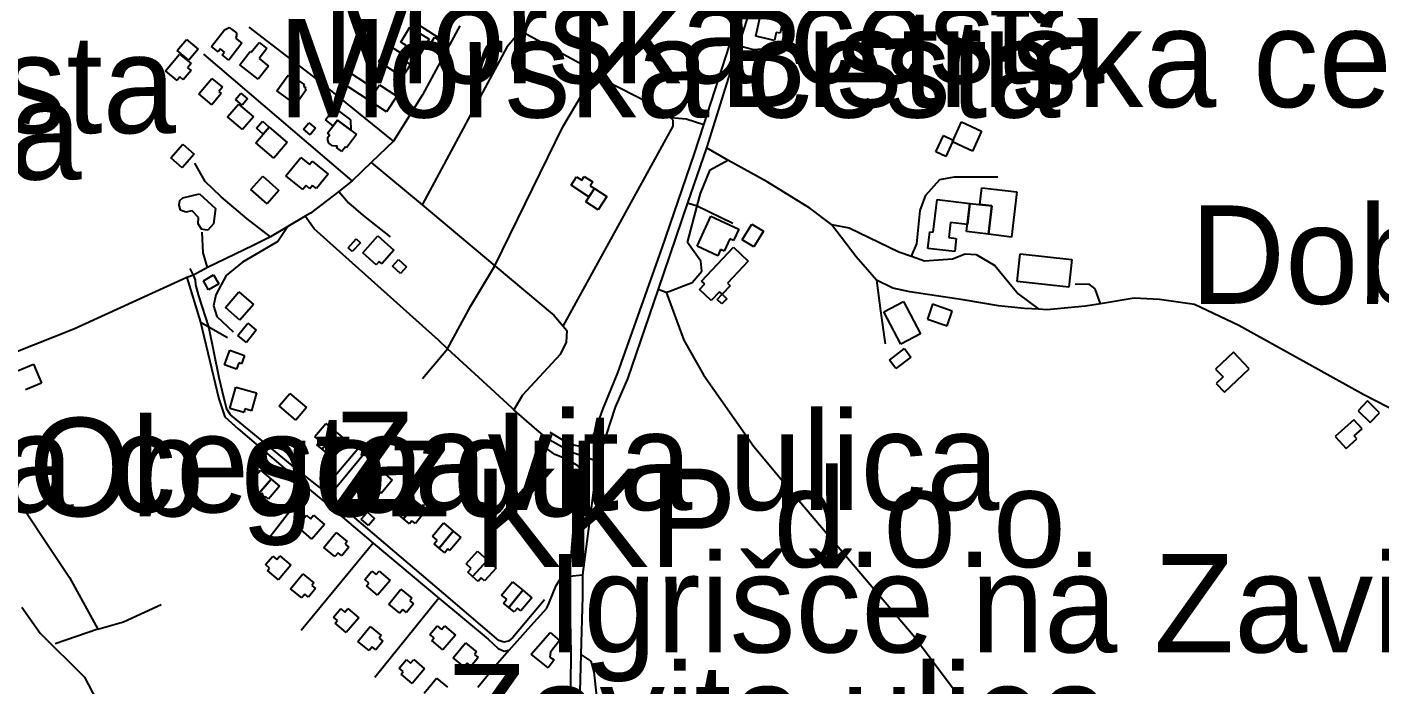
# Model space of a CAD drawing. Extents: x -8864 to 13231, y -7697 to 8949.
# Drawn here: x -4125 to -3272, y -3890 to -3476 of the extents above; entities that cross this region are included whole.
import ezdxf

# ---------------------------------------------------------------- set-up
doc = ezdxf.new("R2010")
doc.units = 0
for name, color, linetype in [('OSM_BUILDING_BARN', 9, 'CONTINUOUS'), ('OSM_BUILDING_GARAGE', 9, 'CONTINUOUS'), ('OSM_BUILDING_HOUSE', 9, 'CONTINUOUS'), ('OSM_BUILDING_ROOF', 9, 'CONTINUOUS'), ('OSM_BUILDING_YES', 9, 'CONTINUOUS'), ('OSM_HIGHWAY_CONSTRUCTION', 8, 'CONTINUOUS'), ('OSM_HIGHWAY_FOOTWAY', 8, 'CONTINUOUS'), ('OSM_HIGHWAY_PATH', 8, 'CONTINUOUS'), ('OSM_HIGHWAY_RESIDENTIAL', 8, 'CONTINUOUS'), ('OSM_HIGHWAY_SECONDARY', 8, 'CONTINUOUS'), ('OSM_HIGHWAY_SERVICE', 8, 'CONTINUOUS'), ('OSM_HIGHWAY_TRACK', 8, 'CONTINUOUS'), ('OSM_HIGHWAY_UNCLASSIFIED', 8, 'CONTINUOUS'), ('OSM_LABELS', 8, 'CONTINUOUS'), ('OSM_LEISURE_PLAYGROUND', 3, 'CONTINUOUS'), ('OSM_WATERWAY_DITCH', 4, 'CONTINUOUS')]:
    doc.layers.add(name, color=color, linetype=linetype)

msp = doc.modelspace()

# ---------------------------------------------------------------- linework, layer by layer
at = {"layer": 'OSM_BUILDING_BARN'}
for p, q in [((-3927.121412, -3510.446073), (-3922.688027, -3503.674302)), ((-3922.688027, -3503.674302), (-3905.061685, -3515.205216)), ((-3909.49507, -3521.988107), (-3927.121412, -3510.446073)), ((-3905.061685, -3515.205216), (-3909.49507, -3521.988107)), ((-3937.090785, -3534.275146), (-3931.309774, -3526.558218)), ((-3931.309774, -3526.558218), (-3921.225546, -3534.130593)), ((-3932.190325, -3537.955698), (-3937.090785, -3534.275146)), ((-3929.518043, -3534.386341), (-3932.190325, -3537.955698)), ((-3921.011151, -3540.780049), (-3929.518043, -3534.386341)), ((-3921.225546, -3534.130593), (-3921.011151, -3540.780049)), ((-3541.71555, -3548.052197), (-3535.965167, -3535.520529)), ((-3535.965167, -3535.520529), (-3523.30054, -3541.336024)), ((-3529.050924, -3553.878812), (-3541.71555, -3548.052197)), ((-3523.30054, -3541.336024), (-3529.050924, -3553.878812)), ((-3524.48737, -3587.604233), (-3523.239285, -3576.985117)), ((-3523.239285, -3576.985117), (-3501.057046, -3579.598198)), ((-3501.057046, -3579.598198), (-3504.418456, -3608.097458)), ((-3553.775276, -3605.084075), (-3551.332703, -3584.435177)), ((-3551.332703, -3584.435177), (-3530.7278, -3586.870346)), ((-3530.7278, -3586.870346), (-3532.305135, -3600.224857)), ((-3516.876344, -3588.504912), (-3524.48737, -3587.604233)), ((-3518.989667, -3606.373936), (-3516.876344, -3588.504912)), ((-3542.856438, -3598.979474), (-3543.974356, -3608.453281)), ((-3532.305135, -3600.224857), (-3542.856438, -3598.979474)), ((-3557.236226, -3615.302889), (-3555.995797, -3604.828327)), ((-3555.995797, -3604.828327), (-3553.775276, -3605.084075)), ((-3504.418456, -3608.097458), (-3518.989667, -3606.373936)), ((-3540.27604, -3617.304398), (-3557.236226, -3615.302889)), ((-3543.974356, -3608.453281), (-3539.295948, -3608.998137)), ((-3539.295948, -3608.998137), (-3540.27604, -3617.304398)), ((-3500.865622, -3636.151938), (-3498.997322, -3618.749932)), ((-3498.997322, -3618.749932), (-3466.447548, -3622.241452)), ((-3466.447548, -3622.241452), (-3468.315848, -3639.643458)), ((-3468.315848, -3639.643458), (-3500.865622, -3636.151938))]:
    msp.add_line(p, q, dxfattribs=at)
at = {"layer": 'OSM_BUILDING_GARAGE'}
for p, q in [((-4030.452204, -3490.531062), (-4024.579309, -3483.470184)), ((-4024.579309, -3483.470184), (-4017.266904, -3489.574785)), ((-4023.139799, -3496.624544), (-4030.452204, -3490.531062)), ((-4017.266904, -3489.574785), (-4023.139799, -3496.624544)), ((-3993.821266, -3521.365415), (-3990.413915, -3517.384637)), ((-3989.632904, -3524.957011), (-3993.821266, -3521.365415)), ((-3990.413915, -3517.384637), (-3986.225553, -3520.976233)), ((-3986.225553, -3520.976233), (-3989.632904, -3524.957011)), ((-3980.559396, -3539.479069), (-3976.822795, -3535.120227)), ((-3976.248523, -3543.17074), (-3980.559396, -3539.479069)), ((-3976.822795, -3535.120227), (-3972.511922, -3538.800779)), ((-3972.511922, -3538.800779), (-3976.248523, -3543.17074)), ((-3914.479756, -3785.964862), (-3910.628301, -3781.561543)), ((-3909.962145, -3789.912282), (-3914.479756, -3785.964862)), ((-3910.628301, -3781.561543), (-3906.11069, -3785.508963)), ((-3906.11069, -3785.508963), (-3909.962145, -3789.912282))]:
    msp.add_line(p, q, dxfattribs=at)
at = {"layer": 'OSM_BUILDING_HOUSE'}
for p, q in [((-3665.574675, -3481.513153), (-3660.544047, -3458.762671)), ((-4008.951436, -3487.995817), (-4000.628311, -3477.365582)), ((-4000.628311, -3477.365582), (-3999.395539, -3476.75401)), ((-3999.395539, -3476.75401), (-3997.711006, -3475.908929)), ((-3997.711006, -3475.908929), (-3993.231679, -3479.411569)), ((-3993.231679, -3479.411569), (-3993.032598, -3481.746663)), ((-3889.594608, -3485.182586), (-3883.897823, -3475.87557)), ((-3883.897823, -3475.87557), (-3871.608389, -3483.392348)), ((-3652.871764, -3479.066865), (-3653.982025, -3484.081756)), ((-3650.337308, -3479.633959), (-3652.871764, -3479.066865)), ((-3649.181105, -3474.418917), (-3650.337308, -3479.633959)), ((-4004.724789, -3491.309426), (-4008.951436, -3487.995817)), ((-3989.747759, -3485.894233), (-3998.05557, -3496.513349)), ((-3993.032598, -3481.746663), (-3993.798295, -3482.714058)), ((-3993.798295, -3482.714058), (-3989.747759, -3485.894233)), ((-3983.88252, -3491.631892), (-3978.897834, -3485.349378)), ((-3978.897834, -3485.349378), (-3973.936118, -3489.285679)), ((-3903.537948, -3497.35843), (-3896.929984, -3487.250811)), ((-3896.929984, -3487.250811), (-3888.7064, -3492.643765)), ((-3886.148972, -3487.295289), (-3889.594608, -3485.182586)), ((-3886.968268, -3488.640748), (-3886.148972, -3487.295289)), ((-3882.856476, -3491.153753), (-3886.968268, -3488.640748)), ((-3871.608389, -3483.392348), (-3877.31283, -3492.710482)), ((-3653.982025, -3484.081756), (-3665.574675, -3481.513153)), ((-4037.841179, -3503.351837), (-4028.989723, -3492.721602)), ((-4028.989723, -3492.721602), (-4021.776859, -3498.737247)), ((-4003.277622, -3489.46359), (-4004.724789, -3491.309426)), ((-4000.743166, -3491.45398), (-4003.277622, -3489.46359)), ((-4002.175019, -3493.288696), (-4000.743166, -3491.45398)), ((-3998.05557, -3496.513349), (-4002.175019, -3493.288696)), ((-3990.98053, -3499.460014), (-3984.418508, -3491.198231)), ((-3984.418508, -3491.198231), (-3983.88252, -3491.631892)), ((-3973.936118, -3489.285679), (-3978.928462, -3495.568192)), ((-3978.928462, -3495.568192), (-3972.917741, -3500.349574)), ((-3888.537946, -3507.176942), (-3903.537948, -3497.35843)), ((-3888.7064, -3492.643765), (-3890.176538, -3494.889903)), ((-3890.176538, -3494.889903), (-3883.40012, -3499.32658)), ((-3882.03718, -3489.808295), (-3882.856476, -3491.153753)), ((-3877.31283, -3492.710482), (-3882.03718, -3489.808295)), ((-4030.635971, -3509.367482), (-4037.841179, -3503.351837)), ((-4021.815143, -3503.07385), (-4026.684975, -3508.922703)), ((-4021.776859, -3498.737247), (-4023.928467, -3501.31697)), ((-4023.928467, -3501.31697), (-4021.815143, -3503.07385)), ((-3979.479764, -3508.600237), (-3990.98053, -3499.460014)), ((-3972.917741, -3500.349574), (-3979.479764, -3508.600237)), ((-3967.603805, -3515.972461), (-3960.528766, -3505.976037)), ((-3960.528766, -3505.976037), (-3959.303651, -3506.854477)), ((-3883.40012, -3499.32658), (-3888.537946, -3507.176942)), ((-4028.798299, -3507.165823), (-4030.635971, -3509.367482)), ((-4026.684975, -3508.922703), (-4028.798299, -3507.165823)), ((-4016.975939, -3517.896133), (-4008.767669, -3508.033143)), ((-4008.767669, -3508.033143), (-4002.014222, -3513.659607)), ((-4002.014222, -3513.659607), (-4004.326627, -3516.42836)), ((-3959.303651, -3506.854477), (-3958.782977, -3506.120591)), ((-3958.782977, -3506.120591), (-3950.299056, -3512.136236)), ((-3950.299056, -3512.136236), (-3950.812073, -3512.870123)), ((-3950.812073, -3512.870123), (-3949.441475, -3513.837518)), ((-3949.441475, -3513.837518), (-3950.069347, -3514.727078)), ((-3905.061685, -3515.205216), (-3903.017274, -3512.091758)), ((-3903.017274, -3512.091758), (-3892.01421, -3519.28607)), ((-4008.760012, -3524.745741), (-4016.975939, -3517.896133)), ((-4002.848832, -3517.651504), (-4008.760012, -3524.745741)), ((-4004.326627, -3516.42836), (-4002.848832, -3517.651504)), ((-3956.508857, -3523.833942), (-3967.603805, -3515.972461)), ((-3955.934585, -3523.022219), (-3956.508857, -3523.833942)), ((-3955.107632, -3523.611552), (-3955.934585, -3523.022219)), ((-3949.234737, -3515.316411), (-3955.107632, -3523.611552)), ((-3950.069347, -3514.727078), (-3949.234737, -3515.316411)), ((-3909.49507, -3521.988107), (-3905.061685, -3515.205216)), ((-3898.492006, -3529.193538), (-3909.49507, -3521.988107)), ((-3892.01421, -3519.28607), (-3898.492006, -3529.193538)), ((-3998.790639, -3532.373713), (-3991.799826, -3524.223125)), ((-3991.799826, -3524.223125), (-3982.458324, -3532.229159)), ((-3989.44148, -3540.390867), (-3998.790639, -3532.373713)), ((-3982.458324, -3532.229159), (-3989.44148, -3540.390867)), ((-3976.248523, -3543.17074), (-3972.511922, -3538.800779)), ((-3972.511922, -3538.800779), (-3961.110696, -3548.563694)), ((-3935.674246, -3542.603646), (-3932.190325, -3537.955698)), ((-3932.190325, -3537.955698), (-3929.518043, -3534.386341)), ((-3929.518043, -3534.386341), (-3921.011151, -3540.780049)), ((-3980.949901, -3548.663769), (-3976.248523, -3543.17074)), ((-3961.110696, -3548.563694), (-3969.548675, -3558.426684)), ((-3934.280677, -3543.648878), (-3935.674246, -3542.603646)), ((-3935.528763, -3546.929129), (-3935.444537, -3545.205607)), ((-3934.862607, -3548.830562), (-3935.528763, -3546.929129)), ((-3935.444537, -3545.205607), (-3934.280677, -3543.648878)), ((-3917.404718, -3543.482086), (-3923.668119, -3551.843944)), ((-3921.011151, -3540.780049), (-3917.404718, -3543.482086)), ((-4034.571653, -3558.204294), (-4027.014225, -3549.597807)), ((-4019.847302, -3555.902559), (-4027.40473, -3564.509046)), ((-4027.014225, -3549.597807), (-4019.847302, -3555.902559)), ((-3969.548675, -3558.426684), (-3980.949901, -3548.663769)), ((-3932.603801, -3550.6208), (-3934.862607, -3548.830562)), ((-3930.498135, -3550.776473), (-3932.603801, -3550.6208)), ((-3929.426159, -3550.709756), (-3930.498135, -3550.776473)), ((-3930.015746, -3551.677152), (-3929.426159, -3550.709756)), ((-3926.677307, -3554.179038), (-3930.015746, -3551.677152)), ((-3924.479757, -3551.243492), (-3926.677307, -3554.179038)), ((-3923.668119, -3551.843944), (-3924.479757, -3551.243492)), ((-4027.40473, -3564.509046), (-4034.571653, -3558.204294)), ((-3961.960619, -3569.47946), (-3952.496606, -3557.915187)), ((-3952.496606, -3557.915187), (-3947.060158, -3562.362984)), ((-3947.060158, -3562.362984), (-3945.398596, -3560.339237)), ((-3945.398596, -3560.339237), (-3935.383281, -3568.545422)), ((-3983.989718, -3578.208261), (-3976.623714, -3569.735208)), ((-3976.623714, -3569.735208), (-3966.355719, -3578.67528)), ((-3951.371031, -3578.163783), (-3961.960619, -3569.47946)), ((-3935.383281, -3568.545422), (-3942.741628, -3577.529972)), ((-4026.8764, -3583.345467), (-4016.524178, -3580.765745)), ((-4016.524178, -3580.765745), (-4006.332753, -3590.039402)), ((-3973.721723, -3587.148334), (-3983.989718, -3578.208261)), ((-3966.355719, -3578.67528), (-3973.721723, -3587.148334)), ((-3949.288336, -3575.61742), (-3951.371031, -3578.163783)), ((-3946.838106, -3577.630048), (-3949.288336, -3575.61742)), ((-3945.153573, -3575.561822), (-3946.838106, -3577.630048)), ((-3942.741628, -3577.529972), (-3945.153573, -3575.561822)), ((-4029.380228, -3588.037893), (-4028.813613, -3585.124586)), ((-4028.41545, -3591.073514), (-4029.380228, -3588.037893)), ((-4028.813613, -3585.124586), (-4026.8764, -3583.345467)), ((-4025.015756, -3592.396734), (-4028.41545, -3591.073514)), ((-4006.332753, -3590.039402), (-4007.665065, -3599.802316)), ((-3532.833466, -3604.683773), (-3530.7278, -3586.870346)), ((-3530.7278, -3586.870346), (-3516.876344, -3588.504912)), ((-3516.876344, -3588.504912), (-3518.98201, -3606.318339)), ((-4021.06476, -3591.573892), (-4025.015756, -3592.396734)), ((-4017.083137, -3595.832657), (-4021.06476, -3591.573892)), ((-4017.374102, -3599.780077), (-4017.083137, -3595.832657)), ((-4015.145924, -3603.093686), (-4017.374102, -3599.780077)), ((-4007.665065, -3599.802316), (-4011.103044, -3603.805334)), ((-4012.825862, -3603.505107), (-4015.145924, -3603.093686)), ((-4011.103044, -3603.805334), (-4012.825862, -3603.505107)), ((-3913.522635, -3617.938209), (-3903.943767, -3607.319093)), ((-3903.943767, -3607.319093), (-3893.85954, -3616.425958)), ((-3518.98201, -3606.318339), (-3532.833466, -3604.683773)), ((-3893.85954, -3616.425958), (-3901.547136, -3624.954609)), ((-3905.061685, -3625.5773), (-3913.522635, -3617.938209)), ((-3903.178071, -3623.486836), (-3905.061685, -3625.5773)), ((-3901.547136, -3624.954609), (-3903.178071, -3623.486836)), ((-4000.122951, -3652.486472), (-3991.577774, -3642.712438)), ((-3991.577774, -3642.712438), (-3982.488952, -3650.685115)), ((-3982.488952, -3650.685115), (-3991.026472, -3660.448029)), ((-3585.000394, -3655.310824), (-3572.626733, -3648.750323)), ((-3572.626733, -3648.750323), (-3561.845721, -3669.098994)), ((-3554.303607, -3650.496083), (-3557.473592, -3659.847577)), ((-3541.884003, -3654.72149), (-3554.303607, -3650.496083)), ((-3991.026472, -3660.448029), (-4000.122951, -3652.486472)), ((-3574.219382, -3675.659495), (-3585.000394, -3655.310824)), ((-3545.053988, -3664.072984), (-3541.884003, -3654.72149)), ((-3557.473592, -3659.847577), (-3545.053988, -3664.072984)), ((-3561.845721, -3669.098994), (-3574.219382, -3675.659495)), ((-4000.674253, -3688.591465), (-3997.366442, -3679.451242)), ((-3997.366442, -3679.451242), (-3988.116824, -3682.798209)), ((-3988.116824, -3682.798209), (-3990.015752, -3688.057729)), ((-3364.449068, -3680.574311), (-3375.750754, -3691.282382)), ((-3354.525637, -3691.071112), (-3364.449068, -3680.574311)), ((-4131.217912, -3692.461049), (-4121.156655, -3688.202283)), ((-4121.156655, -3688.202283), (-4116.126027, -3700.122379)), ((-3993.132139, -3691.32686), (-4000.674253, -3688.591465)), ((-3991.723256, -3687.435038), (-3993.132139, -3691.32686)), ((-3990.015752, -3688.057729), (-3991.723256, -3687.435038)), ((-3375.750754, -3691.282382), (-3371.080003, -3696.219437)), ((-3370.176481, -3705.882276), (-3354.525637, -3691.071112)), ((-4116.126027, -3700.122379), (-4126.187283, -3704.381145)), ((-3371.080003, -3696.219437), (-3375.421504, -3700.333649)), ((-3375.421504, -3700.333649), (-3370.176481, -3705.882276)), ((-3997.274559, -3716.167807), (-3993.476702, -3702.679862)), ((-3993.476702, -3702.679862), (-3980.459855, -3706.349295)), ((-3980.459855, -3706.349295), (-3983.637498, -3717.646699)), ((-3966.164295, -3714.599958), (-3959.403192, -3706.649521)), ((-3959.403192, -3706.649521), (-3949.027999, -3715.489518)), ((-3988.384818, -3718.669693), (-3997.274559, -3716.167807)), ((-3987.772261, -3716.490272), (-3988.384818, -3718.669693)), ((-3983.637498, -3717.646699), (-3987.772261, -3716.490272)), ((-3955.796759, -3723.439955), (-3966.164295, -3714.599958)), ((-3949.027999, -3715.489518), (-3955.796759, -3723.439955)), ((-3279.931448, -3711.442023), (-3285.949825, -3717.591102)), ((-3285.949825, -3717.591102), (-3278.392397, -3724.985565)), ((-3272.381677, -3718.836485), (-3279.931448, -3711.442023)), ((-3278.392397, -3724.985565), (-3272.381677, -3718.836485)), ((-3943.752348, -3733.914517), (-3936.830448, -3725.597137)), ((-3936.830448, -3725.597137), (-3930.28374, -3731.056808)), ((-3288.599136, -3723.262043), (-3300.306641, -3733.781083)), ((-3283.407712, -3729.055299), (-3288.599136, -3723.262043)), ((-3940.43688, -3736.672151), (-3943.752348, -3733.914517)), ((-3930.28374, -3731.056808), (-3939.188794, -3741.75376)), ((-3939.188794, -3741.75376), (-3930.28374, -3731.056808)), ((-3924.694153, -3735.704756), (-3931.585424, -3743.988778)), ((-3930.28374, -3731.056808), (-3924.694153, -3735.704756)), ((-3300.306641, -3733.781083), (-3293.453654, -3741.420175)), ((-3293.453654, -3741.420175), (-3286.661923, -3735.315573)), ((-3288.323485, -3733.469738), (-3283.407712, -3729.055299)), ((-3286.661923, -3735.315573), (-3288.323485, -3733.469738)), ((-3942.427692, -3739.062842), (-3940.43688, -3736.672151)), ((-3939.188794, -3741.75376), (-3942.427692, -3739.062842)), ((-3935.704874, -3744.655947), (-3939.188794, -3741.75376)), ((-3933.691091, -3742.243017), (-3935.704874, -3744.655947)), ((-3931.585424, -3743.988778), (-3933.691091, -3742.243017)), ((-3913.98971, -3759.600545), (-3907.113752, -3751.283165)), ((-3907.113752, -3751.283165), (-3900.712527, -3756.576043)), ((-3985.038723, -3763.281097), (-3977.971341, -3754.985956)), ((-3971.309778, -3760.679136), (-3980.329687, -3771.276013)), ((-3980.329687, -3771.276013), (-3971.309778, -3760.679136)), ((-3977.971341, -3754.985956), (-3971.309778, -3760.679136)), ((-3971.309778, -3760.679136), (-3965.957557, -3765.238128)), ((-3910.6819, -3762.33594), (-3913.98971, -3759.600545)), ((-3900.712527, -3756.576043), (-3909.579296, -3767.306354)), ((-3909.579296, -3767.306354), (-3900.712527, -3756.576043)), ((-3894.939172, -3761.346306), (-3901.81513, -3769.674806)), ((-3900.712527, -3756.576043), (-3894.939172, -3761.346306)), ((-3981.700284, -3766.127687), (-3985.038723, -3763.281097)), ((-3983.660468, -3768.429422), (-3981.700284, -3766.127687)), ((-3980.329687, -3771.276013), (-3983.660468, -3768.429422)), ((-3965.957557, -3765.238128), (-3972.902427, -3773.388716)), ((-3912.680369, -3764.74887), (-3910.6819, -3762.33594)), ((-3909.579296, -3767.306354), (-3912.680369, -3764.74887)), ((-3905.934579, -3770.319736), (-3909.579296, -3767.306354)), ((-3903.951424, -3767.906806), (-3905.934579, -3770.319736)), ((-3901.81513, -3769.674806), (-3903.951424, -3767.906806)), ((-3892.542541, -3778.714953), (-3885.796752, -3770.375334)), ((-3885.796752, -3770.375334), (-3879.464439, -3775.50142)), ((-3977.006563, -3774.111483), (-3980.329687, -3771.276013)), ((-3974.923867, -3771.665195), (-3977.006563, -3774.111483)), ((-3972.902427, -3773.388716), (-3974.923867, -3771.665195)), ((-3889.273015, -3781.372512), (-3892.542541, -3778.714953)), ((-3879.464439, -3775.50142), (-3887.77225, -3785.775831)), ((-3887.77225, -3785.775831), (-3879.464439, -3775.50142)), ((-3879.464439, -3775.50142), (-3873.522631, -3780.305041)), ((-3953.637494, -3788.86705), (-3949.05097, -3783.507455)), ((-3949.05097, -3783.507455), (-3946.470572, -3785.720234)), ((-3946.470572, -3785.720234), (-3944.518045, -3783.440738)), ((-3944.518045, -3783.440738), (-3937.649744, -3789.322949)), ((-3890.82738, -3783.296184), (-3889.273015, -3781.372512)), ((-3887.77225, -3785.775831), (-3890.82738, -3783.296184)), ((-3884.027992, -3788.800333), (-3887.77225, -3785.775831)), ((-3882.557854, -3786.976736), (-3884.027992, -3788.800333)), ((-3880.352647, -3788.755855), (-3882.557854, -3786.976736)), ((-3873.522631, -3780.305041), (-3880.352647, -3788.755855)), ((-3951.049439, -3791.079829), (-3953.637494, -3788.86705)), ((-3952.427693, -3792.692155), (-3951.049439, -3791.079829)), ((-3945.551735, -3798.574367), (-3952.427693, -3792.692155)), ((-3937.649744, -3789.322949), (-3945.551735, -3798.574367)), ((-3938.040249, -3803.811648), (-3930.360309, -3794.371199)), ((-3930.360309, -3794.371199), (-3923.346526, -3800.086618)), ((-3869.563978, -3796.650695), (-3862.680363, -3788.333314)), ((-3856.52416, -3793.426042), (-3865.398587, -3804.156352)), ((-3865.398587, -3804.156352), (-3856.52416, -3793.426042)), ((-3862.680363, -3788.333314), (-3856.52416, -3793.426042)), ((-3856.52416, -3793.426042), (-3851.631357, -3797.484657)), ((-3931.026466, -3809.527067), (-3938.040249, -3803.811648)), ((-3922.335806, -3803.644856), (-3926.784505, -3809.115646)), ((-3923.346526, -3800.086618), (-3924.678839, -3801.732303)), ((-3924.678839, -3801.732303), (-3922.335806, -3803.644856)), ((-3866.57776, -3799.119222), (-3869.563978, -3796.650695)), ((-3868.568572, -3801.532152), (-3866.57776, -3799.119222)), ((-3865.398587, -3804.156352), (-3868.568572, -3801.532152)), ((-3861.838097, -3807.103018), (-3865.398587, -3804.156352)), ((-3851.631357, -3797.484657), (-3858.514972, -3805.802037)), ((-3974.824327, -3814.541959), (-3970.245459, -3809.182363)), ((-3970.245459, -3809.182363), (-3967.657404, -3811.395142)), ((-3967.657404, -3811.395142), (-3965.712534, -3809.115646)), ((-3965.712534, -3809.115646), (-3958.836576, -3814.997858)), ((-3929.127537, -3807.203093), (-3931.026466, -3809.527067)), ((-3926.784505, -3809.115646), (-3929.127537, -3807.203093)), ((-3859.839628, -3804.701208), (-3861.838097, -3807.103018)), ((-3858.514972, -3805.802037), (-3859.839628, -3804.701208)), ((-3844.242383, -3822.169931), (-3834.939166, -3811.806563)), ((-3834.939166, -3811.806563), (-3829.449119, -3816.743618)), ((-3972.243928, -3816.754738), (-3974.824327, -3814.541959)), ((-3973.614525, -3818.367064), (-3972.243928, -3816.754738)), ((-3966.746225, -3824.249276), (-3973.614525, -3818.367064)), ((-3958.836576, -3814.997858), (-3966.746225, -3824.249276)), ((-3959.035657, -3829.864619), (-3951.355718, -3820.42417)), ((-3951.355718, -3820.42417), (-3944.341934, -3826.139589)), ((-3912.305177, -3824.060244), (-3907.718653, -3818.700649)), ((-3907.718653, -3818.700649), (-3905.138255, -3820.913428)), ((-3905.138255, -3820.913428), (-3903.185728, -3818.633932)), ((-3903.185728, -3818.633932), (-3896.317427, -3824.516143)), ((-3829.449119, -3816.743618), (-3836.692612, -3824.80525)), ((-3952.021874, -3835.580039), (-3959.035657, -3829.864619)), ((-3943.331214, -3829.686708), (-3947.78757, -3835.157498)), ((-3944.341934, -3826.139589), (-3945.674247, -3827.774155)), ((-3945.674247, -3827.774155), (-3943.331214, -3829.686708)), ((-3909.724779, -3826.273023), (-3912.305177, -3824.060244)), ((-3911.095376, -3827.88535), (-3909.724779, -3826.273023)), ((-3904.219418, -3833.767561), (-3911.095376, -3827.88535)), ((-3896.317427, -3824.516143), (-3904.219418, -3833.767561)), ((-3897.16735, -3839.571937), (-3889.487411, -3830.131487)), ((-3889.487411, -3830.131487), (-3882.473627, -3835.846906)), ((-3840.842689, -3825.227791), (-3844.242383, -3822.169931)), ((-3838.782964, -3822.926056), (-3840.842689, -3825.227791)), ((-3836.692612, -3824.80525), (-3838.782964, -3822.926056)), ((-3826.026454, -3833.756442), (-3819.188781, -3825.427942)), ((-3819.188781, -3825.427942), (-3812.634416, -3830.809776)), ((-3950.130603, -3833.244945), (-3952.021874, -3835.580039)), ((-3947.78757, -3835.157498), (-3950.130603, -3833.244945)), ((-3882.473627, -3835.846906), (-3883.80594, -3837.492591)), ((-3883.80594, -3837.492591), (-3881.462907, -3839.394025)), ((-3822.733958, -3836.458479), (-3826.026454, -3833.756442)), ((-3824.732426, -3838.893647), (-3822.733958, -3836.458479)), ((-3812.634416, -3830.809776), (-3821.462901, -3841.584565)), ((-3821.462901, -3841.584565), (-3812.634416, -3830.809776)), ((-3806.983573, -3835.446605), (-3813.851874, -3843.819583)), ((-3812.634416, -3830.809776), (-3806.983573, -3835.446605)), ((-3932.021872, -3847.700286), (-3927.435347, -3842.34069)), ((-3927.435347, -3842.34069), (-3924.854949, -3844.553469)), ((-3924.854949, -3844.553469), (-3922.902422, -3842.273973)), ((-3922.902422, -3842.273973), (-3916.034121, -3848.156185)), ((-3890.153567, -3845.287356), (-3897.16735, -3839.571937)), ((-3888.262296, -3842.963382), (-3890.153567, -3845.287356)), ((-3885.919263, -3844.864815), (-3888.262296, -3842.963382)), ((-3881.462907, -3839.394025), (-3885.919263, -3844.864815)), ((-3821.462901, -3841.584565), (-3824.732426, -3838.893647)), ((-3817.971323, -3844.442274), (-3821.462901, -3841.584565)), ((-3816.003482, -3842.051583), (-3817.971323, -3844.442274)), ((-3813.851874, -3843.819583), (-3816.003482, -3842.051583)), ((-3929.433816, -3849.913065), (-3932.021872, -3847.700286)), ((-3930.812071, -3851.514272), (-3929.433816, -3849.913065)), ((-3923.936113, -3857.396483), (-3930.812071, -3851.514272)), ((-3916.034121, -3848.156185), (-3923.936113, -3857.396483)), ((-3916.577766, -3863.100783), (-3908.897826, -3853.660334)), ((-3908.897826, -3853.660334), (-3901.884043, -3859.375753)), ((-3871.126, -3858.586269), (-3866.547132, -3853.226674)), ((-3866.547132, -3853.226674), (-3863.959077, -3855.439453)), ((-3863.959077, -3855.439453), (-3862.014207, -3853.159957)), ((-3862.014207, -3853.159957), (-3855.138249, -3859.042168)), ((-3909.563982, -3868.816202), (-3916.577766, -3863.100783)), ((-3900.873323, -3862.922871), (-3905.322022, -3868.404781)), ((-3901.884043, -3859.375753), (-3903.216355, -3861.021438)), ((-3903.216355, -3861.021438), (-3900.873323, -3862.922871)), ((-3868.545601, -3860.799048), (-3871.126, -3858.586269)), ((-3869.916199, -3862.411374), (-3868.545601, -3860.799048)), ((-3863.040241, -3868.293586), (-3869.916199, -3862.411374)), ((-3855.138249, -3859.042168), (-3863.040241, -3868.293586)), ((-3856.50119, -3873.375194), (-3848.828907, -3863.934745)), ((-3848.828907, -3863.934745), (-3841.807467, -3869.650164)), ((-3907.665054, -3866.492228), (-3909.563982, -3868.816202)), ((-3905.322022, -3868.404781), (-3907.665054, -3866.492228)), ((-3841.807467, -3869.650164), (-3843.147436, -3871.295849)), ((-3843.147436, -3871.295849), (-3840.804404, -3873.208402)), ((-3890.536415, -3879.857858), (-3885.949891, -3874.498263)), ((-3887.94836, -3882.070637), (-3890.536415, -3879.857858)), ((-3885.949891, -3874.498263), (-3883.369493, -3876.711042)), ((-3883.369493, -3876.711042), (-3881.416966, -3874.431546)), ((-3874.548665, -3880.313758), (-3882.450656, -3889.565176)), ((-3881.416966, -3874.431546), (-3874.548665, -3880.313758)), ((-3849.487406, -3879.090613), (-3856.50119, -3873.375194)), ((-3847.596135, -3876.766639), (-3849.487406, -3879.090613)), ((-3845.253103, -3878.679192), (-3847.596135, -3876.766639)), ((-3840.804404, -3873.208402), (-3845.253103, -3878.679192)), ((-3889.326614, -3883.682964), (-3887.94836, -3882.070637)), ((-3882.450656, -3889.565176), (-3889.326614, -3883.682964)), ((-3874.786031, -3895.680897), (-3867.106091, -3886.240447)), ((-3867.106091, -3886.240447), (-3860.092308, -3891.955866))]:
    msp.add_line(p, q, dxfattribs=at)
at = {"layer": 'OSM_BUILDING_ROOF'}
for p, q in [((-3950.804416, -3540.157358), (-3947.488948, -3536.032026)), ((-3947.488948, -3536.032026), (-3943.277616, -3539.423471)), ((-3943.277616, -3539.423471), (-3946.593083, -3543.548803)), ((-3946.593083, -3543.548803), (-3950.804416, -3540.157358))]:
    msp.add_line(p, q, dxfattribs=at)
at = {"layer": 'OSM_BUILDING_YES'}
for p, q in [((-3871.876383, -3487.973578), (-3868.178067, -3482.124725)), ((-3867.435341, -3490.78681), (-3871.876383, -3487.973578)), ((-3868.178067, -3482.124725), (-3863.744682, -3484.926837)), ((-3863.744682, -3484.926837), (-3867.435341, -3490.78681)), ((-3552.190283, -3554.423667), (-3547.435306, -3544.04918)), ((-3547.435306, -3544.04918), (-3541.194876, -3546.918009)), ((-3541.71555, -3548.052197), (-3545.957511, -3557.292496)), ((-3541.194876, -3546.918009), (-3541.71555, -3548.052197)), ((-3545.957511, -3557.292496), (-3552.190283, -3554.423667)), ((-3782.106082, -3575.39503), (-3778.721702, -3570.157749)), ((-3778.721702, -3570.157749), (-3775.39092, -3572.31493)), ((-3775.39092, -3572.31493), (-3773.836556, -3569.91312)), ((-3773.836556, -3569.91312), (-3768.484334, -3573.382402)), ((-3768.484334, -3573.382402), (-3770.038699, -3575.784212)), ((-3770.865652, -3582.667178), (-3782.106082, -3575.39503)), ((-3772.887091, -3585.791755), (-3767.481272, -3577.441016)), ((-3767.481272, -3577.441016), (-3770.865652, -3582.667178)), ((-3770.038699, -3575.784212), (-3767.481272, -3577.441016)), ((-3767.481272, -3577.441016), (-3759.701791, -3582.478147)), ((-3759.701791, -3582.478147), (-3765.107611, -3590.828886)), ((-3765.107611, -3590.828886), (-3772.887091, -3585.791755)), ((-3702.688003, -3613.935191), (-3693.989686, -3594.976456)), ((-3693.989686, -3594.976456), (-3676.470542, -3603.026969)), ((-3676.470542, -3603.026969), (-3679.786009, -3610.254639)), ((-3674.326591, -3609.743143), (-3668.223987, -3599.869033)), ((-3668.223987, -3599.869033), (-3660.86564, -3604.416906)), ((-3660.86564, -3604.416906), (-3666.968244, -3614.291015)), ((-3922.795224, -3614.84699), (-3917.710997, -3609.298363)), ((-3920.115285, -3617.304398), (-3922.795224, -3614.84699)), ((-3915.031058, -3611.755771), (-3920.115285, -3617.304398)), ((-3917.710997, -3609.298363), (-3915.031058, -3611.755771)), ((-3689.671156, -3619.906359), (-3702.688003, -3613.935191)), ((-3699.854924, -3635.818353), (-3679.816637, -3614.457808)), ((-3687.894739, -3616.036775), (-3689.671156, -3619.906359)), ((-3685.635933, -3617.070888), (-3687.894739, -3616.036775)), ((-3682.037158, -3609.220526), (-3685.635933, -3617.070888)), ((-3679.786009, -3610.254639), (-3682.037158, -3609.220526)), ((-3679.816637, -3614.457808), (-3670.421537, -3623.275565)), ((-3666.968244, -3614.291015), (-3674.326591, -3609.743143)), ((-3894.763062, -3626.444621), (-3890.957549, -3622.29705)), ((-3890.957549, -3622.29705), (-3886.00349, -3626.833803)), ((-3670.421537, -3623.275565), (-3683.537924, -3637.252767)), ((-4013.982064, -3635.651561), (-4007.565525, -3631.948769)), ((-4007.565525, -3631.948769), (-4004.288342, -3637.64195)), ((-3889.801346, -3630.981374), (-3894.763062, -3626.444621)), ((-3886.00349, -3626.833803), (-3889.801346, -3630.981374)), ((-4010.704882, -3641.333621), (-4013.982064, -3635.651561)), ((-4004.288342, -3637.64195), (-4010.704882, -3641.333621)), ((-3701.164266, -3641.211307), (-3697.864112, -3637.686428)), ((-3693.767634, -3648.16099), (-3701.164266, -3641.211307)), ((-3697.864112, -3637.686428), (-3699.854924, -3635.818353)), ((-3681.868705, -3638.820616), (-3686.891676, -3644.169092)), ((-3683.537924, -3637.252767), (-3681.868705, -3638.820616)), ((-3688.553238, -3642.601243), (-3693.767634, -3648.16099)), ((-3690.015719, -3647.50494), (-3686.891676, -3644.169092)), ((-3687.044816, -3650.295932), (-3690.015719, -3647.50494)), ((-3686.891676, -3644.169092), (-3688.553238, -3642.601243)), ((-3683.913115, -3646.960085), (-3687.044816, -3650.295932)), ((-3686.891676, -3644.169092), (-3683.913115, -3646.960085)), ((-3992.197988, -3670.155346), (-3985.934588, -3662.449538)), ((-3980.628309, -3666.763901), (-3986.891709, -3674.469709)), ((-3985.934588, -3662.449538), (-3980.628309, -3666.763901)), ((-3986.891709, -3674.469709), (-3992.197988, -3670.155346)), ((-3581.393962, -3685.689278), (-3571.945262, -3678.439368)), ((-3567.856441, -3683.787844), (-3577.297483, -3691.037754)), ((-3571.945262, -3678.439368), (-3567.856441, -3683.787844)), ((-3577.297483, -3691.037754), (-3581.393962, -3685.689278)), ((-3848.377146, -3814.186135), (-3841.194909, -3806.1801)), ((-3834.939166, -3811.806563), (-3844.242383, -3822.169931)), ((-3841.194909, -3806.1801), (-3834.939166, -3811.806563)), ((-3845.230132, -3817.021605), (-3848.377146, -3814.186135)), ((-3847.343455, -3819.378938), (-3845.230132, -3817.021605)), ((-3844.242383, -3822.169931), (-3847.343455, -3819.378938))]:
    msp.add_line(p, q, dxfattribs=at)
at = {"layer": 'OSM_HIGHWAY_CONSTRUCTION'}
for p, q in [((-3815.812058, -3480.178814), (-3822.710987, -3488.362761)), ((-3810.45218, -3480.178814), (-3815.812058, -3480.178814)), ((-3774.954473, -3499.604568), (-3810.45218, -3480.178814)), ((-3822.710987, -3488.362761), (-3876.110686, -3587.837742)), ((-3767.810521, -3505.731408), (-3774.954473, -3499.604568)), ((-3771.378669, -3511.61362), (-3767.810521, -3505.731408)), ((-3725.674223, -3527.447777), (-3767.810521, -3505.731408)), ((-3787.46596, -3538.689585), (-3771.378669, -3511.61362)), ((-3719.295968, -3533.007524), (-3725.674223, -3527.447777)), ((-3830.253101, -3626.199992), (-3787.46596, -3538.689585)), ((-3787.121396, -3664.328732), (-3717.756917, -3538.189207)), ((-3717.756917, -3534.352982), (-3719.295968, -3533.007524)), ((-3717.756917, -3538.189207), (-3717.756917, -3534.352982)), ((-3908.116815, -3561.062004), (-3876.110686, -3587.837742)), ((-3876.110686, -3587.837742), (-3830.253101, -3626.199992)), ((-3845.3603, -3651.552435), (-3830.253101, -3626.199992)), ((-3830.253101, -3626.199992), (-3792.833495, -3657.512483)), ((-3792.833495, -3657.512483), (-3787.121396, -3664.328732)), ((-3787.121396, -3664.328732), (-3784.916189, -3666.964052)), ((-3784.916189, -3666.964052), (-3785.168869, -3674.369634)), ((-3785.168869, -3674.369634), (-3789.005011, -3682.042084)), ((-3789.005011, -3682.042084), (-3812.74927, -3707.839307)), ((-3819.617571, -3715.723027), (-3840.314358, -3696.619739)), ((-3812.74927, -3707.839307), (-3818.239317, -3716.935052)), ((-3818.239317, -3716.935052), (-3819.617571, -3715.723027)), ((-3805.168871, -3728.321412), (-3818.239317, -3716.935052))]:
    msp.add_line(p, q, dxfattribs=at)
at = {"layer": 'OSM_HIGHWAY_FOOTWAY'}
for p, q in [((-3698.47667, -3537.288528), (-3675.383252, -3465.890266)), ((-3704.326594, -3555.379943), (-3698.47667, -3537.288528)), ((-3724.954468, -3615.514159), (-3704.326594, -3555.379943)), ((-3752.726293, -3693.673073), (-3724.954468, -3615.514159)), ((-4020.291407, -3632.126681), (-4022.282218, -3627.867916)), ((-4018.905495, -3635.106705), (-4020.291407, -3632.126681)), ((-4018.737042, -3638.28688), (-4018.905495, -3635.106705)), ((-4016.899369, -3645.136488), (-4018.737042, -3638.28688)), ((-4010.666597, -3664.640078), (-4016.899369, -3645.136488)), ((-4004.035662, -3696.797651), (-4010.666597, -3664.640078)), ((-4000.85802, -3710.1744), (-4004.035662, -3696.797651)), ((-3762.243905, -3716.75714), (-3752.726293, -3693.673073)), ((-3999.188801, -3716.523631), (-4000.85802, -3710.1744)), ((-3996.853425, -3720.204183), (-3999.188801, -3716.523631)), ((-3769.173462, -3736.182894), (-3762.243905, -3716.75714)), ((-3952.213298, -3756.920748), (-3996.853425, -3720.204183)), ((-3795.544062, -3731.090166), (-3787.5655, -3736.027221)), ((-3787.5655, -3736.027221), (-3780.628287, -3739.062842)), ((-3771.884029, -3738.795975), (-3769.173462, -3736.182894)), ((-3914.809006, -3739.407547), (-3935.712531, -3764.359688)), ((-3792.496588, -3745.178563), (-3802.067799, -3738.062088)), ((-3783.469022, -3748.703442), (-3782.052483, -3743.677432)), ((-3782.052483, -3743.677432), (-3780.628287, -3739.062842)), ((-3780.628287, -3739.062842), (-3776.562436, -3739.885685)), ((-3776.562436, -3739.885685), (-3771.884029, -3738.795975)), ((-3783.469022, -3748.703442), (-3792.496588, -3745.178563)), ((-3780.712513, -3750.571517), (-3783.469022, -3748.703442)), ((-3778.001947, -3752.406234), (-3780.712513, -3750.571517)), ((-3776.103018, -3754.808044), (-3778.001947, -3752.406234)), ((-3940.505793, -3766.027612), (-3952.213298, -3756.920748)), ((-3775.191839, -3757.421125), (-3776.103018, -3754.808044)), ((-3775.666571, -3764.31521), (-3775.191839, -3757.421125)), ((-3937.22861, -3765.238128), (-3940.505793, -3766.027612)), ((-3934.625241, -3771.242654), (-3940.505793, -3766.027612)), ((-3935.712531, -3764.359688), (-3937.22861, -3765.238128)), ((-3780.413892, -3789.322949), (-3775.666571, -3764.31521)), ((-3929.824322, -3775.4903), (-3934.625241, -3771.242654)), ((-3862.328143, -3832.833524), (-3929.824322, -3775.4903)), ((-3783.254627, -3821.780748), (-3780.413892, -3789.322949)), ((-3782.902407, -3829.219689), (-3783.254627, -3821.780748)), ((-3782.144367, -3870.473007), (-3782.902407, -3829.219689)), ((-3827.741615, -3862.422494), (-3862.328143, -3832.833524)), ((-3798.836558, -3836.847661), (-3818.882502, -3860.587778)), ((-3824.563973, -3863.423248), (-3827.741615, -3862.422494)), ((-3821.723238, -3862.922871), (-3824.563973, -3863.423248)), ((-3818.882502, -3860.587778), (-3821.723238, -3862.922871)), ((-3782.596128, -3927.82735), (-3782.144367, -3870.473007))]:
    msp.add_line(p, q, dxfattribs=at)
at = {"layer": 'OSM_HIGHWAY_PATH'}
for p, q in [((-3709.686472, -3533.785888), (-3719.295968, -3533.007524)), ((-3698.47667, -3537.288528), (-3709.686472, -3533.785888))]:
    msp.add_line(p, q, dxfattribs=at)
at = {"layer": 'OSM_HIGHWAY_RESIDENTIAL'}
for p, q in [((-3941.684966, -3509.111734), (-3985.214833, -3475.753256)), ((-3852.274543, -3474.852577), (-3858.913135, -3487.006183)), ((-3858.913135, -3487.006183), (-3875.865663, -3518.463227)), ((-3920.207169, -3572.592918), (-4013.6911, -3492.832797)), ((-3894.03565, -3547.629657), (-3941.684966, -3509.111734)), ((-3875.865663, -3518.463227), (-3894.03565, -3547.629657)), ((-3894.03565, -3547.629657), (-3908.116815, -3561.062004)), ((-3683.254616, -3559.549753), (-3696.868706, -3551.910661)), ((-3908.116815, -3561.062004), (-3920.207169, -3572.592918)), ((-3658.622148, -3573.360163), (-3683.254616, -3559.549753)), ((-3920.207169, -3572.592918), (-3928.660462, -3579.34245)), ((-3631.570077, -3589.961565), (-3658.622148, -3573.360163)), ((-3928.660462, -3579.34245), (-3946.462915, -3592.963828)), ((-3618.017243, -3600.235976), (-3631.570077, -3589.961565)), ((-3949.862609, -3594.987576), (-3960.842702, -3601.525838)), ((-3946.462915, -3592.963828), (-3949.862609, -3594.987576)), ((-3944.089254, -3602.837938), (-3949.862609, -3594.987576)), ((-3971.661998, -3607.975143), (-3982.657406, -3613.323619)), ((-3960.842702, -3601.525838), (-3971.661998, -3607.975143)), ((-3865.812063, -3673.157609), (-3944.089254, -3602.837938)), ((-3602.404684, -3620.595767), (-3618.017243, -3600.235976)), ((-3982.657406, -3613.323619), (-4011.386352, -3627.311941)), ((-3589.671145, -3635.173422), (-3602.404684, -3620.595767)), ((-4024.341943, -3633.672291), (-4095.75849, -3666.141209)), ((-4020.291407, -3632.126681), (-4024.341943, -3633.672291)), ((-4024.341943, -3633.672291), (-4015.727853, -3661.771249)), ((-4011.386352, -3627.311941), (-4020.291407, -3632.126681)), ((-3579.196412, -3640.321747), (-3589.671145, -3635.173422)), ((-3568.622138, -3642.66796), (-3579.196412, -3640.321747)), ((-3534.939133, -3647.605015), (-3568.622138, -3642.66796)), ((-3512.557813, -3651.419001), (-3534.939133, -3647.605015)), ((-3448.377102, -3650.095782), (-3457.741574, -3651.65251)), ((-3427.220897, -3646.593141), (-3448.377102, -3650.095782)), ((-3411.202519, -3647.50494), (-3427.220897, -3646.593141)), ((-3389.020281, -3650.585039), (-3411.202519, -3647.50494)), ((-3361.087659, -3663.93955), (-3389.020281, -3650.585039)), ((-3860.000424, -3678.517205), (-3845.3603, -3651.552435)), ((-3496.225499, -3653.053567), (-3512.557813, -3651.419001)), ((-3487.251532, -3653.654019), (-3496.225499, -3653.053567)), ((-3482.159648, -3653.987604), (-3487.251532, -3653.654019)), ((-3457.741574, -3651.65251), (-3482.159648, -3653.987604)), ((-4095.75849, -3666.141209), (-4133.308264, -3681.163644)), ((-4015.727853, -3661.771249), (-4004.303656, -3710.1744)), ((-3282.220881, -3707.505722), (-3361.087659, -3663.93955)), ((-3860.000424, -3678.517205), (-3865.812063, -3673.157609)), ((-3875.766123, -3697.197952), (-3860.000424, -3678.517205)), ((-3840.314358, -3696.619739), (-3860.000424, -3678.517205)), ((-4004.303656, -3710.1744), (-4000.52877, -3721.494044)), ((-3260.245381, -3718.814246), (-3282.220881, -3707.505722)), ((-4000.52877, -3721.494044), (-3992.052506, -3728.932985)), ((-3992.052506, -3728.932985), (-3948.132134, -3766.316719)), ((-3797.106083, -3735.371171), (-3805.168871, -3728.321412)), ((-3782.052483, -3743.677432), (-3797.106083, -3735.371171)), ((-3934.625241, -3771.242654), (-3911.753876, -3743.466161)), ((-3765.429204, -3749.670838), (-3782.052483, -3743.677432)), ((-4139.854973, -3760.556822), (-4098.423115, -3822.759264)), ((-3948.132134, -3766.316719), (-3970.635965, -3795.44979)), ((-3948.132134, -3766.316719), (-3937.741627, -3775.023282)), ((-3937.741627, -3775.023282), (-3934.625241, -3771.242654)), ((-3937.741627, -3775.023282), (-3906.922328, -3801.176328)), ((-3970.635965, -3795.44979), (-3971.394005, -3796.428305)), ((-3906.922328, -3801.176328), (-3952.266897, -3856.206698)), ((-3906.922328, -3801.176328), (-3865.444529, -3835.835787)), ((-4098.423115, -3822.759264), (-4080.536436, -3855.205943)), ((-3865.444529, -3835.835787), (-3905.850353, -3885.795668)), ((-3865.444529, -3835.835787), (-3834.37255, -3861.555174)), ((-3809.150495, -3855.094748), (-3797.465961, -3842.040464)), ((-3797.465961, -3842.040464), (-3796.087707, -3839.216113)), ((-4080.536436, -3855.205943), (-4064.380232, -3850.646951)), ((-3821.26382, -3868.571573), (-3809.150495, -3855.094748)), ((-3834.37255, -3861.555174), (-3828.132121, -3867.459624)), ((-3821.26382, -3868.571573), (-3828.629823, -3876.96679)), ((-3828.132121, -3867.459624), (-3824.380206, -3869.149787)), ((-3824.380206, -3869.149787), (-3821.26382, -3868.571573)), ((-3828.629823, -3876.96679), (-3840.949886, -3891.966986))]:
    msp.add_line(p, q, dxfattribs=at)
at = {"layer": 'OSM_HIGHWAY_SECONDARY'}
for p, q in [((-3658.59152, -3430.274531), (-3676.539455, -3487.317528)), ((-3676.539455, -3487.317528), (-3696.868706, -3551.910661)), ((-3696.868706, -3551.910661), (-3708.652781, -3586.481164)), ((-3708.652781, -3586.481164), (-3727.190302, -3640.866603)), ((-3727.190302, -3640.866603), (-3746.501177, -3697.520418)), ((-3746.501177, -3697.520418), (-3754.280658, -3715.43392)), ((-3754.280658, -3715.43392), (-3765.429204, -3749.670838)), ((-3765.988163, -3751.39436), (-3774.939159, -3821.013503)), ((-3765.429204, -3749.670838), (-3765.988163, -3751.39436)), ((-3774.939159, -3821.013503), (-3775.054014, -3834.634882)), ((-3775.054014, -3834.634882), (-3776.064733, -3871.27361)), ((-3776.064733, -3871.27361), (-3777.619098, -3931.563499))]:
    msp.add_line(p, q, dxfattribs=at)
at = {"layer": 'OSM_HIGHWAY_SERVICE'}
for p, q in [((-3858.913135, -3487.006183), (-3878.308236, -3474.263244)), ((-3676.539455, -3487.317528), (-3667.174982, -3489.752697)), ((-3659.19642, -3489.319037), (-3649.464413, -3485.927592)), ((-3649.464413, -3485.927592), (-3643.124443, -3480.890462)), ((-3667.174982, -3489.752697), (-3659.19642, -3489.319037)), ((-4012.925403, -3573.015458), (-4019.395541, -3561.462305)), ((-4002.856489, -3582.789492), (-4012.925403, -3573.015458)), ((-3558.484311, -3581.610826), (-3549.548629, -3571.903509)), ((-3549.548629, -3571.903509), (-3540.35261, -3570.113271)), ((-3540.35261, -3570.113271), (-3513.024888, -3570.113271)), ((-3928.660462, -3579.34245), (-3922.50426, -3586.458925)), ((-3562.060116, -3591.318143), (-3558.484311, -3581.610826)), ((-3986.424634, -3596.599902), (-4002.856489, -3582.789492)), ((-3922.50426, -3586.458925), (-3913.2087, -3594.420482)), ((-3708.652781, -3586.481164), (-3702.588462, -3588.449314)), ((-3702.588462, -3588.449314), (-3680.084631, -3599.346417)), ((-3971.661998, -3607.975143), (-3986.424634, -3596.599902)), ((-3913.2087, -3594.420482), (-3896.141316, -3607.997382)), ((-3564.096869, -3612.267267), (-3562.060116, -3591.318143)), ((-4014.081605, -3618.12724), (-4014.80136, -3604.984)), ((-3960.842702, -3601.525838), (-3966.991248, -3610.921809)), ((-3618.017243, -3600.235976), (-3606.746185, -3602.304202)), ((-3606.746185, -3602.304202), (-3575.589979, -3617.382234)), ((-3966.991248, -3610.921809), (-3989.311311, -3624.020571)), ((-3567.419994, -3620.195466), (-3564.096869, -3612.267267)), ((-4011.386352, -3627.311941), (-4014.081605, -3618.12724)), ((-3989.311311, -3624.020571), (-3999.709475, -3632.293474)), ((-3575.589979, -3617.382234), (-3567.419994, -3620.195466)), ((-3567.419994, -3620.195466), (-3559.250008, -3622.997578)), ((-3559.250008, -3622.997578), (-3541.631323, -3621.729956)), ((-3541.631323, -3621.729956), (-3533.714018, -3618.660976)), ((-3533.714018, -3618.660976), (-3526.815089, -3619.172472)), ((-3526.815089, -3619.172472), (-3515.069299, -3626.066558)), ((-3999.709475, -3632.293474), (-4006.248526, -3644.42484)), ((-3705.819703, -3636.796868), (-3699.632872, -3629.602557)), ((-3515.069299, -3626.066558), (-3500.260722, -3643.957822)), ((-3722.174988, -3642.856992), (-3720.521083, -3642.478929)), ((-3720.521083, -3642.478929), (-3705.819703, -3636.796868)), ((-3589.671145, -3635.173422), (-3587.10606, -3654.710371)), ((-4006.248526, -3644.42484), (-4007.596153, -3651.363404)), ((-3500.260722, -3643.957822), (-3487.251532, -3653.654019)), ((-4007.596153, -3651.363404), (-4005.482829, -3658.101816)), ((-4005.482829, -3658.101816), (-3995.283747, -3667.920328)), ((-3587.10606, -3654.710371), (-3584.027959, -3675.470464)), ((-4015.727853, -3661.771249), (-4010.666597, -3664.640078)), ((-4010.666597, -3664.640078), (-4003.545616, -3668.676454)), ((-4003.545616, -3668.676454), (-3998.744697, -3671.38961)), ((-3971.394005, -3796.428305), (-3974.747757, -3800.776027))]:
    msp.add_line(p, q, dxfattribs=at)
at = {"layer": 'OSM_HIGHWAY_TRACK'}
for p, q in [((-3694.456761, -3565.74331), (-3683.254616, -3559.549753)), ((-3700.467482, -3580.621191), (-3694.456761, -3565.74331)), ((-3702.588462, -3588.449314), (-3700.467482, -3580.621191)), ((-3708.821235, -3611.55562), (-3702.588462, -3588.449314)), ((-3700.306685, -3623.253326), (-3708.821235, -3611.55562)), ((-3699.632872, -3629.602557), (-3700.306685, -3623.253326)), ((-3455.574652, -3637.819862), (-3464.257655, -3638.07561)), ((-3451.738511, -3640.633093), (-3455.574652, -3637.819862)), ((-3448.377102, -3650.095782), (-3451.738511, -3640.633093)), ((-3783.254627, -3821.780748), (-3774.939159, -3821.013503)), ((-3796.087707, -3839.216113), (-3791.661979, -3827.840872)), ((-3791.661979, -3827.840872), (-3789.104551, -3823.693301)), ((-3789.104551, -3823.693301), (-3783.254627, -3821.780748)), ((-4064.380232, -3850.646951), (-4040.712542, -3839.71649)), ((-4080.536436, -3855.205943), (-4107.420053, -3864.535198))]:
    msp.add_line(p, q, dxfattribs=at)
at = {"layer": 'OSM_HIGHWAY_UNCLASSIFIED'}
for p, q in [((-3727.190302, -3640.866603), (-3722.174988, -3642.856992)), ((-3722.174988, -3642.856992), (-3710.995814, -3673.079773)), ((-3710.995814, -3673.079773), (-3698.629809, -3694.974054)), ((-3698.629809, -3694.974054), (-3666.891674, -3740.119194)), ((-3666.891674, -3740.119194), (-3637.312804, -3775.72381)), ((-3637.312804, -3775.72381), (-3566.416931, -3859.175602)), ((-3566.416931, -3859.175602), (-3531.516468, -3905.621723)), ((-3776.064733, -3871.27361), (-3769.686479, -3875.521256)), ((-3769.686479, -3875.521256), (-3767.733952, -3882.103996)), ((-3767.733952, -3882.103996), (-3766.194901, -3897.615688))]:
    msp.add_line(p, q, dxfattribs=at)
at = {"layer": 'OSM_LEISURE_PLAYGROUND'}
for p, q in [((-3807.282195, -3871.084579), (-3795.444521, -3857.47432)), ((-3795.444521, -3857.47432), (-3789.403173, -3862.51145)), ((-3789.403173, -3862.51145), (-3795.191841, -3869.816957)), ((-3796.577753, -3879.768903), (-3807.282195, -3871.084579)), ((-3795.191841, -3869.816957), (-3795.567033, -3872.963773)), ((-3792.802867, -3874.731772), (-3796.577753, -3879.768903)), ((-3795.567033, -3872.963773), (-3792.802867, -3874.731772))]:
    msp.add_line(p, q, dxfattribs=at)
at = {"layer": 'OSM_WATERWAY_DITCH'}
for p, q in [((-4128.476717, -3841.406653), (-4116.97595, -3857.852382)), ((-4116.97595, -3857.852382), (-4089.043328, -3885.595517)), ((-4089.043328, -3885.595517), (-4060.084673, -3940.870515))]:
    msp.add_line(p, q, dxfattribs=at)

# ---------------------------------------------------------------- texts
at = {"layer": 'OSM_LABELS'}
for s, p in [('Morska cesta', (-3939.185218, -3511.132437)), ('Bistriška cesta', (-3688.760809, -3526.149039)), ('Morska cesta', (-3966.949134, -3532.712857)), ('Morska cesta', (-4524.650167, -3542.57007)), ('Morska cesta', (-4584.053577, -3571.798858)), ('Dobrava', (-3391.810561, -3650.197597)), ('Morska cesta', (-4367.825956, -3781.628269)), ('Ob gozdu', (-4124.169044, -3784.106406)), ('Zavita ulica', (-3931.679166, -3780.167845)), ('KKP d.o.o.', (-3843.652796, -3816.130457)), ('Igrišče na Zaviti ulici', (-3797.443947, -3869.929541)), ('Zavita ulica', (-3861.103513, -3939.331071))]:
    msp.add_text(s, height=62.042552, dxfattribs=at).set_placement(p)

doc.saveas('drawing.dxf')
